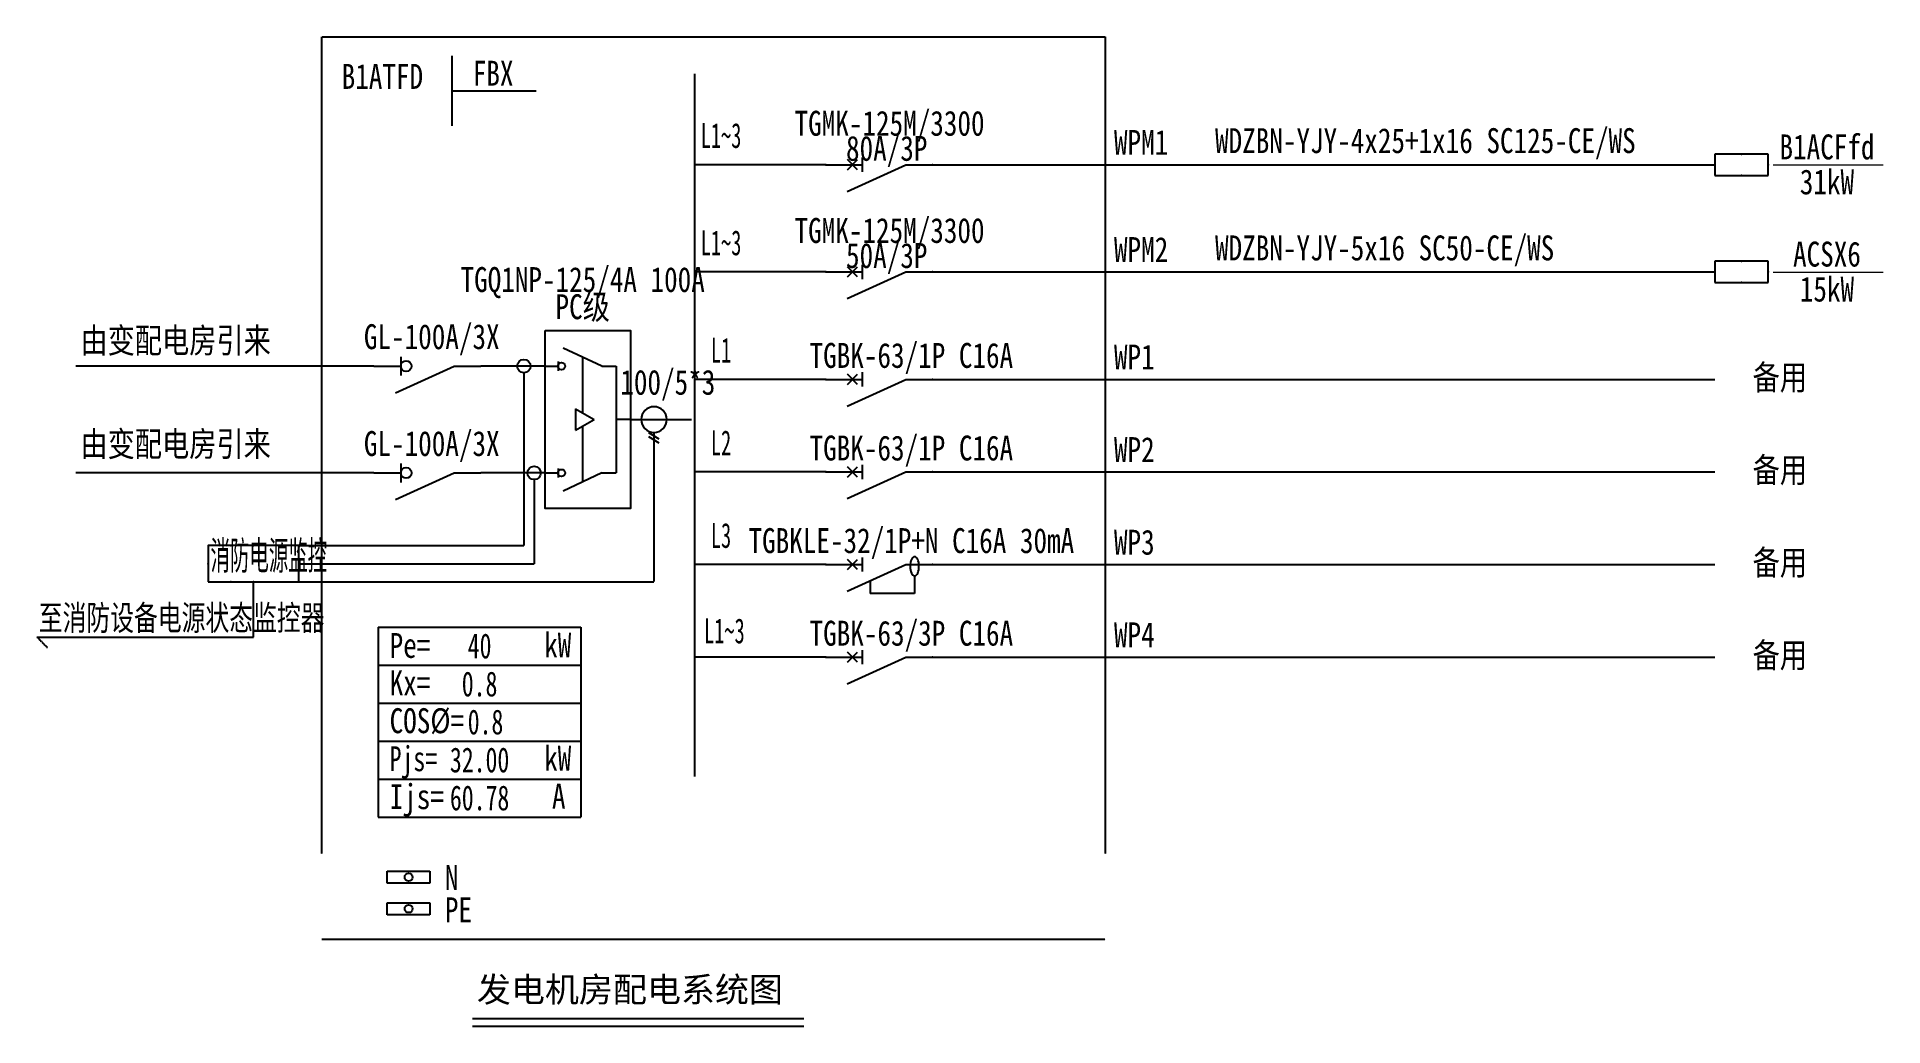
# Model space of a CAD drawing. Extents: x 156706 to 159297, y 198475 to 199864.
import ezdxf
from ezdxf.enums import TextEntityAlignment as Align

# ---------------------------------------------------------------- set-up
doc = ezdxf.new("R2010")
doc.units = 0
doc.header["$MEASUREMENT"] = 0
doc.linetypes.add('DASH', pattern=[0.35, 0.25, -0.1])
doc.linetypes.add('控制线', pattern=[1, 0.75, -0.1, 0.05, -0.1])
doc.layers.add('EL-POWER-DIM', color=4, linetype='Continuous', lineweight=15)
for name, color, linetype in [('EL-SYS', 3, 'Continuous'), ('EL-SYS-EQUIP', 3, 'Continuous'), ('EL-SYS-loop1', 3, 'Continuous'), ('EL-SYS-loop2', 6, '控制线'), ('EL-TEXT', 4, 'Continuous'), ('EQUIP-箱柜', 3, 'Continuous')]:
    doc.layers.add(name, color=color, linetype=linetype)
doc.styles.add('_TCH_LABEL', font='COMPLEX', dxfattribs={"bigfont": 'GBCBIG'})
doc.styles.add('_TEL_DIM', font='xcsg.shx', dxfattribs={"width": 0.8, "height": 3.5, "bigfont": 'HZTXT.shx'})
doc.styles.add('CCDI-TOG-03', font='simhei.ttf')
doc.styles.add('H2', font='', dxfattribs={"width": 0.7})
doc.styles.add('HZ1', font='', dxfattribs={"width": 0.7})
doc.styles.add('S2', font='', dxfattribs={"width": 0.7, "height": 2.5})
doc.styles.get('H2').set_extended_font_data('SimSun')
doc.styles.get('HZ1').set_extended_font_data('SimSun')
doc.styles.get('S2').set_extended_font_data('SimSun')

# ---------------------------------------------------------------- blocks, each defined once
blk = doc.blocks.new('$equip$00001413')
for p, q in [((0.75, 0.6), (-0.75, 0.6)), ((-0.75, 0.6), (-0.75, 0)), ((0.75, 0), (0.75, 0.6)), ((-0.75, 0), (0.75, 0))]:
    blk.add_line(p, q)
for p in [(0, 0.6), (-0.75, 0.3), (0, 0), (0.75, 0.3)]:
    blk.add_point(p)
at = {"style": '_TCH_LABEL', "flags": 9}
blk.add_attdef('A', (0, 0), '', height=0.00002, dxfattribs=at)
blk = doc.blocks.new('$equip_U$00000073(linying1)')
at = {"color": 3}
for p, q in [((0.609, -0.141), (0.891, 0.141)), ((0.891, -0.141), (0.609, 0.141)), ((1.025, 0.199), (1.025, -0.199)), ((0.6, -0.75), (2.25, 0))]:
    blk.add_line(p, q, dxfattribs=at)
for points in [[(0, 0), (1.025, 0)], [(2.25, 0), (3, 0)]]:
    blk.add_lwpolyline(points, dxfattribs=at)
at = {"color": 0, "linetype": 'DASH'}
for p in [(0, 0), (3, 0)]:
    blk.add_point(p, dxfattribs=at)
at = {"color": 7, "linetype": 'DASH', "style": '_TEL_DIM', "flags": 1}
for tag in ['A', 'REMARK']:
    blk.add_attdef(tag, text='', height=0.00002, dxfattribs=at).set_placement((0, 0), align=Align.MIDDLE_CENTER)
blk = doc.blocks.new('$equip_U$00000075(linying1)')
blk.add_lwpolyline([(-1.275, -0.51), (1.275, -0.51), (1.275, 0.51), (-1.275, 0.51)], close=True)
for p in [(-1.275, 0), (-0.638, 0.51), (0, 0.51), (1.275, 0), (-0.638, -0.51), (0, -0.51)]:
    blk.add_point(p)
at = {"color": 7, "style": 'S2', "width": 0.5}
blk.add_text('消防电源监控', height=0.8, dxfattribs=at).set_placement((-1.209, -0.409), align=Align.BOTTOM_LEFT)
at = {"color": 7, "style": '_TEL_DIM', "flags": 1}
for tag in ['A', 'REMARK']:
    blk.add_attdef(tag, text='', height=0.00002, dxfattribs=at).set_placement((0, 0), align=Align.MIDDLE_CENTER)

msp = doc.modelspace()

# ---------------------------------------------------------------- linework, layer by layer
at = {"color": 3}
for p, q in [((157842.9, 199646.8, 0), (157925.4, 199684.3, 0)), ((157857.5, 199677.3, 0), (157843.3, 199691.4, 0)), ((157843.3, 199677.3, 0), (157857.5, 199691.4, 0)), ((157864.1, 199694.3, 0), (157864.1, 199674.4, 0)), ((157842.9, 199345.5), (157925.4, 199383)), ((157857.5, 199375.9), (157843.3, 199390.1)), ((157843.3, 199375.9), (157857.5, 199390.1)), ((157864.1, 199392.9), (157864.1, 199373.1)), ((157842.9, 199215.5), (157925.4, 199253)), ((157857.5, 199245.9), (157843.3, 199260.1)), ((157843.3, 199245.9), (157857.5, 199260.1)), ((157864.1, 199262.9), (157864.1, 199243.1)), ((157842.9, 198955.5), (157925.4, 198993)), ((157857.5, 198985.9), (157843.3, 199000.1)), ((157843.3, 198985.9), (157857.5, 199000.1)), ((157864.1, 199002.9), (157864.1, 198983.1))]:
    msp.add_line(p, q, dxfattribs=at)
for p, q in [((159060.9, 199699.3, 0), (159060.9, 199669.3, 0)), ((159135.9, 199699.3, 0), (159060.9, 199699.3, 0)), ((159135.9, 199669.3, 0), (159135.9, 199699.3, 0)), ((159060.9, 199669.3, 0), (159135.9, 199669.3, 0))]:
    msp.add_line(p, q)
at = {"color": 3, "elevation": 0}
for points in [[(157812.9, 199684.3), (157864.1, 199684.3)], [(157925.4, 199684.3), (157962.9, 199684.3)], [(157812.9, 199383), (157864.1, 199383)], [(157925.4, 199383), (157962.9, 199383)], [(157812.9, 199253), (157864.1, 199253)], [(157925.4, 199253), (157962.9, 199253)], [(157812.9, 198993), (157864.1, 198993)], [(157925.4, 198993), (157962.9, 198993)]]:
    msp.add_lwpolyline(points, dxfattribs=at)
at = {"color": 0, "linetype": 'DASH'}
for p in [(157812.9, 199684.3, 0), (157962.9, 199684.3, 0), (157812.9, 199383), (157962.9, 199383), (157812.9, 199253), (157962.9, 199253), (157812.9, 198993), (157962.9, 198993)]:
    msp.add_point(p, dxfattribs=at)
for p in [(159060.9, 199684.3, 0), (159098.4, 199699.3, 0), (159135.9, 199684.3, 0), (159098.4, 199669.3, 0)]:
    msp.add_point(p)
at = {"layer": 'EL-POWER-DIM'}
for p, q in [((159142.9, 199684, 0), (159297.2, 199684, 0)), ((159142.9, 199533.5, 14.9), (159297.2, 199533.5, 14.9))]:
    msp.add_line(p, q, dxfattribs=at)
at = {"layer": 'EL-SYS'}
for p, q in [((157628.8, 199811.7, 14.9), (157628.8, 198825.7, 14.9)), ((157812.9, 199684.3, 0), (157628.8, 199684.3)), ((157962.9, 199684.3, 0), (159060.9, 199684.3, 0)), ((157812.9, 199533.8, 14.9), (157628.8, 199533.8, 14.9)), ((157962.9, 199533.8, 14.9), (159060.9, 199533.8, 14.9)), ((157208.7, 199364.1, -28.9), (157291.2, 199401.6, -28.9)), ((157216.2, 199414.8, -28.9), (157216.2, 199388.3, -28.9)), ((157812.9, 199383), (157628.8, 199383)), ((157962.9, 199383), (159060.9, 199383, 0)), ((157538.8, 199326.6, -28.9), (157624.5, 199326.6, -14.3)), ((157208.7, 199214.1, -28.9), (157291.2, 199251.6, -28.9)), ((157216.2, 199264.8, -28.9), (157216.2, 199238.3, -28.9)), ((157812.9, 199253), (157628.8, 199253)), ((157962.9, 199253), (159060.9, 199253, 0)), ((157812.9, 199123), (157628.8, 199123)), ((157962.9, 199123), (159060.9, 199123, 0)), ((157812.9, 198993), (157628.8, 198993)), ((157962.9, 198993), (159060.9, 198993, 0)), ((157197.4, 198675.5, 21.4), (157197.4, 198692.4, 21.4)), ((157197.4, 198692.4, 21.4), (157257.3, 198692.4, 21.4)), ((157257.3, 198675.5, 21.4), (157197.4, 198675.5, 21.4)), ((157257.3, 198692.4, 21.4), (157257.3, 198675.5, 21.4)), ((157197.4, 198631.2, 21.4), (157197.4, 198648.2, 21.4)), ((157197.4, 198648.2, 21.4), (157257.3, 198648.2, 21.4)), ((157257.3, 198648.2, 21.4), (157257.3, 198631.2, 21.4)), ((157257.3, 198631.2, 21.4), (157197.4, 198631.2, 21.4))]:
    msp.add_line(p, q, dxfattribs=at)
at = {"layer": 'EL-SYS', "elevation": -28.9}
for points in [[(157178.7, 199401.6), (157216.2, 199401.6)], [(157291.2, 199401.6), (157328.7, 199401.6)], [(157178.7, 199251.6), (157216.2, 199251.6)], [(157291.2, 199251.6), (157328.7, 199251.6)]]:
    msp.add_lwpolyline(points, dxfattribs=at)
at = {"layer": 'EL-SYS'}
for centre, radius in [((157223.8, 199401.6, -28.9), 7.55), ((157223.8, 199251.6, -28.9), 7.55), ((157227.4, 198684.1, 21.4), 5.58), ((157227.4, 198639.9, 21.4), 5.58)]:
    msp.add_circle(centre, radius, dxfattribs=at)
at = {"layer": 'EL-SYS-EQUIP'}
for p, q in [((157498.8, 199401.6, -28.9), (157444.4, 199426.9, -28.9)), ((157418.8, 199401.6, -28.9), (157437.1, 199401.6, -28.9)), ((157437.1, 199408, -28.9), (157437.1, 199395.1, -28.9)), ((157498.8, 199401.6, -28.9), (157518.8, 199401.6, -28.9)), ((157518.8, 199401.6, -28.9), (157518.8, 199251.6, -28.9)), ((157538.8, 199326.6, -28.9), (157518.8, 199326.6, -28.9)), ((157418.8, 199251.6, -28.9), (157437.1, 199251.6, -28.9)), ((157437.1, 199258, -28.9), (157437.1, 199245.1, -28.9)), ((157498.8, 199251.6, -28.9), (157444.4, 199226.2, -28.9)), ((157498.8, 199251.6, -28.9), (157518.8, 199251.6, -28.9))]:
    msp.add_line(p, q, dxfattribs=at)
at = {"layer": 'EL-SYS-EQUIP', "color": 1, "linetype": 'DASH'}
for p, q in [((157471.6, 199414.2, -28.9), (157471.6, 199335.8, -28.9)), ((157471.6, 199317.3, -28.9), (157471.6, 199238.9, -28.9))]:
    msp.add_line(p, q, dxfattribs=at)
at = {"layer": 'EL-SYS-EQUIP', "color": 1}
for p, q in [((157461.6, 199341.6, -28.9), (157487.6, 199326.6, -28.9)), ((157461.6, 199341.6, -28.9), (157461.6, 199311.6, -28.9)), ((157461.6, 199311.6, -28.9), (157487.6, 199326.6, -28.9))]:
    msp.add_line(p, q, dxfattribs=at)
at = {"layer": 'EL-SYS-EQUIP', "color": 3}
for p, q in [((157875.3, 199100.2, 0), (157875.3, 199082.6, 0)), ((157937.6, 199107.1, 0), (157937.6, 199082.6, 0)), ((157937.6, 199082.6, 0), (157875.3, 199082.6, 0))]:
    msp.add_line(p, q, dxfattribs=at)
at = {"layer": 'EL-SYS-EQUIP', "elevation": -28.9}
msp.add_lwpolyline([(157418.8, 199451.6), (157538.8, 199451.6), (157538.8, 199201.6), (157418.8, 199201.6)], close=True, dxfattribs=at)
at = {"layer": 'EL-SYS-EQUIP', "color": 3, "elevation": -28.9}
msp.add_lwpolyline([(157589.8, 199326.6, 1), (157553.8, 199326.6, 1), (157589.8, 199326.6)], format="xyb", close=True, dxfattribs=at)
for points in [[(157579, 199298.9), (157564.6, 199307.9)], [(157579, 199293.3), (157564.6, 199302.3)], [(157571.8, 199308.6), (157571.8, 199294.2)]]:
    msp.add_lwpolyline(points, dxfattribs=at)
at = {"layer": 'EL-SYS-EQUIP', "color": 3, "elevation": 0}
msp.add_lwpolyline([(157937.6, 199134), (157936.4, 199133.8), (157935.2, 199133), (157934.2, 199131.8), (157933.2, 199130.1), (157932.4, 199128), (157931.9, 199125.7), (157931.5, 199123.2), (157931.4, 199120.6), (157931.5, 199117.9), (157931.9, 199115.4), (157932.4, 199113.1), (157933.2, 199111), (157934.2, 199109.4), (157935.2, 199108.1), (157936.4, 199107.4), (157937.6, 199107.1), (157938.8, 199107.4), (157940, 199108.1), (157941.1, 199109.4), (157942, 199111), (157942.8, 199113.1), (157943.4, 199115.4), (157943.7, 199117.9), (157943.8, 199120.6), (157943.7, 199123.2), (157943.4, 199125.7), (157942.8, 199128), (157942, 199130.1), (157941.1, 199131.8), (157940, 199133), (157938.8, 199133.8)], close=True, dxfattribs=at)
at = {"layer": 'EL-SYS-EQUIP', "color": 3}
for centre in [(157389.2, 199401.6, -59.3), (157403.5, 199251.6, -59.3)]:
    msp.add_circle(centre, 9.37, dxfattribs=at)
at = {"layer": 'EL-SYS-EQUIP'}
for centre in [(157442.1, 199401.6, -28.9), (157442.1, 199251.6, -28.9)]:
    msp.add_circle(centre, 5.02, dxfattribs=at)
at = {"layer": 'EL-SYS-loop1'}
for p, q in [((157178.7, 199401.6, -28.9), (156760.1, 199401.6, -14.3)), ((157418.8, 199401.6, -28.9), (157328.7, 199401.6, -28.9)), ((157178.7, 199251.6, -28.9), (156760.1, 199251.6, -14.3)), ((157418.8, 199251.6, -28.9), (157328.7, 199251.6, -28.9))]:
    msp.add_line(p, q, dxfattribs=at)
at = {"layer": 'EL-SYS-loop2', "linetype": '控制线'}
for p, q in [((157389.2, 199392.2, -59.3), (157389.2, 199149.7, -59.3)), ((157571.8, 199294.2, -28.9), (157571.8, 199098.7, -59.3)), ((157403.5, 199242.2, -59.3), (157403.5, 199124.2, -59.3)), ((157073.5, 199149.7, -59.3), (157389.2, 199149.7, -59.3)), ((157073.5, 199124.2, -59.3), (157403.5, 199124.2, -59.3)), ((157009.7, 199021.2, -59.3), (157009.7, 199098.7, -59.3)), ((157073.5, 199098.7, -59.3), (157571.8, 199098.7, -59.3)), ((156705.6, 199021.2, -59.3), (156720.5, 199006.2, -59.3)), ((156705.6, 199021.2, -59.3), (157009.7, 199021.2, -59.3))]:
    msp.add_line(p, q, dxfattribs=at)
at = {"layer": 'EL-TEXT', "color": 0, "linetype": 'DASH'}
for p, q in [((157105.4, 199863.7, 0), (158205.2, 199863.7, 0)), ((157105.4, 198716.8, 0), (157105.4, 199863.7, 0)), ((158205.2, 199863.7, 0), (158205.2, 198716.8, 0)), ((158205.2, 198596.7, 0), (157105.4, 198596.7, 0))]:
    msp.add_line(p, q, dxfattribs=at)
at = {"layer": 'EL-TEXT'}
for p, q in [((157288.2, 199837.3), (157288.2, 199738.9)), ((157288.2, 199788.1), (157406.3, 199788.1)), ((157317, 198485.9, 14.9), (157782.3, 198485.9, 14.9)), ((157317, 198475.1, 0), (157782.3, 198475.1, 0))]:
    msp.add_line(p, q, dxfattribs=at)
at = {"layer": 'EL-TEXT', "ltscale": 9998.693336}
for p, q in [((157184.8, 199035.3, 21.4), (157184.8, 198768.6, 21.4)), ((157184.8, 199035.3, 21.4), (157469.3, 199035.3, 21.4)), ((157469.3, 199035.3, 21.4), (157469.3, 198768.6, 21.4)), ((157184.8, 198981.8, 21.4), (157469.3, 198981.8, 21.4)), ((157184.8, 198928.5, 21.4), (157469.3, 198928.5, 21.4)), ((157184.8, 198875.2, 21.4), (157469.3, 198875.2, 21.4)), ((157184.8, 198821.9, 21.4), (157469.3, 198821.9, 21.4)), ((157184.8, 198768.6, 21.4), (157469.3, 198768.6, 21.4))]:
    msp.add_line(p, q, dxfattribs=at)

# ---------------------------------------------------------------- block references
at = {"layer": 'EL-SYS-EQUIP', "color": 0, "linetype": 'DASH', "xscale": 50, "yscale": 50, "zscale": 50}
for p in [(157812.9, 199533.8, 14.9), (157812.9, 199123)]:
    msp.add_blockref('$equip_U$00000073(linying1)', p, dxfattribs=at)
at = {"layer": 'EL-SYS-EQUIP', "xscale": 50.00000000000001, "yscale": 50.00000000000001, "zscale": 50.00000000000001, "rotation": 2.166884314568676e-07}
msp.add_blockref('$equip_U$00000075(linying1)', (157009.7, 199124.2, -59.3), dxfattribs=at)
at = {"layer": 'EQUIP-箱柜', "xscale": 50.00000000000006, "yscale": 50.00000000000006, "zscale": 50.00000000000006}
msp.add_blockref('$equip$00001413', (159098.4, 199518.8, 14.9), dxfattribs=at)

# ---------------------------------------------------------------- texts
at = {"style": 'S2'}
for s, width, p in [('Pe=', 0.8, (157200.7, 198992, 21.4)), ('kW', 0.8, (157417.6, 198992.6, 21.4)), ('Kx=', 0.8, (157200.7, 198939.6, 21.4)), ('COS%%C=', 0.8, (157200.7, 198886.3, 21.4)), ('Pjs=', 0.7, (157200.7, 198833, 21.4)), ('kW', 0.8, (157417.6, 198833.6, 21.4)), ('Ijs=', 0.8, (157200.7, 198779.7, 21.4)), ('A', 0.8, (157428.6, 198780.3, 21.4))]:
    msp.add_text(s, height=35, dxfattribs=dict(at, width=width)).set_placement(p)
at = {"style": '_TCH_LABEL', "flags": 9}
msp.add_attdef('A', (159098.4, 199669.3, 0), '屏、台、箱、柜', height=0.001, dxfattribs=at)
at = {"layer": 'EL-TEXT'}
for s, style, width, p in [('B1ATFD', 'S2', 0.8, (157133.4, 199790.8)), ('FBX', 'S2', 0.8, (157317.4, 199795.2)), ('WDZBN-YJY-4x25+1x16 SC125-CE/WS', 'HZ1', 0.8, (158359.4, 199700.6, 14.9)), ('WPM1', 'HZ1', 0.8, (158217.5, 199698.2, 14.9)), ('WPM2', 'HZ1', 0.8, (158217.5, 199547.7, 29.8)), ('WDZBN-YJY-5x16 SC50-CE/WS', 'HZ1', 0.8, (158359.4, 199550, 29.8)), ('GL-100A/3X', 'HZ1', 0.8, (157164.6, 199425.4, -14.3)), ('WP1', 'HZ1', 0.8, (158217.5, 199396.9, 14.9)), ('GL-100A/3X', 'HZ1', 0.8, (157164.6, 199275.4, -14.3)), ('WP2', 'HZ1', 0.8, (158217.5, 199266.9, 14.9)), ('WP3', 'HZ1', 0.8, (158217.5, 199136.9, 14.9)), ('至消防设备电源状态监控器', 'S2', 0.7, (156708.2, 199030.8, -59.3)), ('WP4', 'HZ1', 0.8, (158217.5, 199006.9)), ('N', 'S2', 0.8, (157278.3, 198666.1, 21.4)), ('PE', 'S2', 0.8, (157278.3, 198620.9, 21.4))]:
    msp.add_text(s, height=35, dxfattribs=dict(at, style=style, width=width)).set_placement(p)
for s, style, width, p in [('TGMK-125M/3300', 'S2', 0.8, (157902.5, 199725, 0)), ('L1~3', 'S2', 0.6, (157665.9, 199707.8)), ('80A/3P', 'S2', 0.8, (157898.5, 199689.8, 0)), ('B1ACFfd', 'HZ1', 0.8, (159218.4, 199691.8, 14.9)), ('31kW', 'HZ1', 0.8, (159218.4, 199642.7, 14.9)), ('TGMK-125M/3300', 'S2', 0.8, (157902.5, 199574.5, 14.9)), ('L1~3', 'S2', 0.6, (157665.9, 199557.2, 14.9)), ('50A/3P', 'S2', 0.8, (157898.5, 199539.3, 14.9)), ('ACSX6', 'HZ1', 0.8, (159218.4, 199541.3, 29.8)), ('15kW', 'HZ1', 0.8, (159218.4, 199492.2, 29.8)), ('L1', 'S2', 0.6, (157665.9, 199406.4)), ('TGBK-63/1P C16A', 'HZ1', 0.8, (157933.1, 199399.1, 14.9)), ('备用', 'HZ1', 0.8, (159152.2, 199368.3, 36.2)), ('L2', 'S2', 0.6, (157665.9, 199276.4)), ('TGBK-63/1P C16A', 'HZ1', 0.8, (157933.1, 199269.1, 14.9)), ('备用', 'HZ1', 0.8, (159152.2, 199238.3, 36.2)), ('L3', 'S2', 0.6, (157665.9, 199146.4)), ('TGBKLE-32/1P+N C16A 30mA', 'HZ1', 0.8, (157933.1, 199139.1, 14.9)), ('备用', 'HZ1', 0.8, (159152.2, 199108.3, 36.2)), ('L1~3', 'S2', 0.6, (157670.6, 199012.4, 14.9)), ('TGBK-63/3P C16A', 'HZ1', 0.8, (157933.1, 199009.1, 14.9)), ('备用', 'HZ1', 0.8, (159152.2, 198978.3, 36.2))]:
    msp.add_text(s, height=35, dxfattribs=dict(at, style=style, width=width)).set_placement(p, align=Align.CENTER)
at = {"layer": 'EL-TEXT', "style": 'S2', "width": 0.8}
for s, p in [('TGQ1NP-125/4A 100A', (157471.7, 199523.1, -28.9)), ('PC级', (157471.7, 199485, -28.9)), ('100/5*3', (157591.2, 199378.9, -29.2))]:
    msp.add_text(s, height=35, dxfattribs=at).set_placement(p, align=Align.MIDDLE_CENTER)
at = {"layer": 'EL-TEXT', "style": 'H2', "width": 0.8}
for p in [(156766.6, 199409.6, -15.4), (156766.6, 199264.3, -15.4)]:
    msp.add_text('由变配电房引来', height=35, dxfattribs=at).set_placement(p, align=Align.BOTTOM_LEFT)
at = {"layer": 'EL-TEXT', "style": 'CCDI-TOG-03'}
msp.add_text('发电机房配电系统图 ', height=35, dxfattribs=at).set_placement((157323.2, 198508.9, 14.9))
at = {"layer": 'EL-TEXT', "ltscale": 9998.693336, "char_height": 35, "width": 284.42, "attachment_point": 5, "rotation": 0, "style": 'S2'}
for s, insert in [('40', (157327, 199008.5, 21.4)), ('0.8', (157327, 198955.1, 21.4)), (' 0.8', (157327, 198901.8, 21.4)), ('32.00', (157327, 198848.5, 21.4)), ('60.78', (157327, 198795.2, 21.4))]:
    msp.add_mtext(s, dxfattribs=dict(at, insert=insert))

doc.saveas('drawing.dxf')
